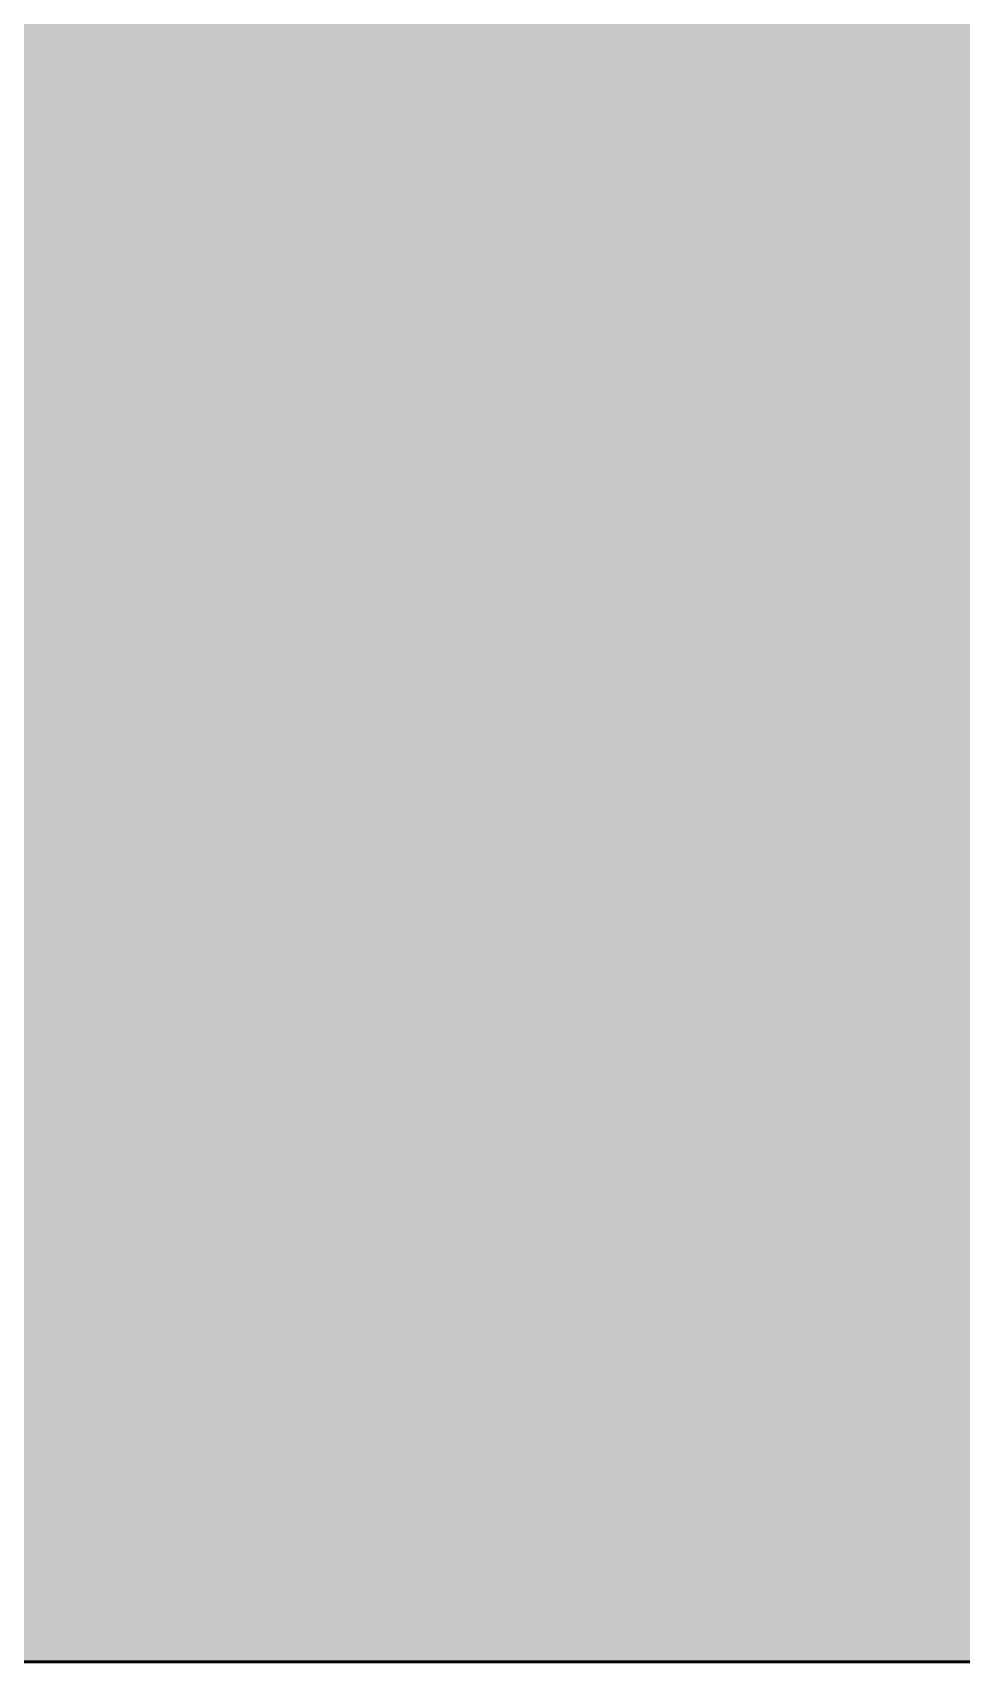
# Model space of a CAD drawing. Header units: millimetres. Extents: x -6059 to 111124, y -4267 to 4924.
# Drawn here: x 52806 to 53804, y -2 to 1751 of the extents above; entities that cross this region are included whole.
import ezdxf

# ---------------------------------------------------------------- set-up
doc = ezdxf.new("R2010")
doc.units = ezdxf.units.MM
doc.layers.add('MODULE_ART', color=7, linetype='Continuous')
doc.layers.add('TANK', color=7, linetype='Continuous')

# ---------------------------------------------------------------- blocks, each defined once
blk = doc.blocks.new('atlancube_face')
at = {"true_color": 0x000000}
blk.add_solid([(-1.8, -1.8), (1151.8, -1.8), (-1.8, 781.8), (1151.8, 781.8)], dxfattribs=at)

msp = doc.modelspace()

# ---------------------------------------------------------------- linework, layer by layer
at = {"layer": 'TANK', "lineweight": 53}
msp.add_lwpolyline([(0, 0), (108100, 0), (108100, 2340), (0, 2340)], close=True, dxfattribs=at)

# ---------------------------------------------------------------- block references
at = {"layer": 'MODULE_ART'}
for p in [(51750, 1560), (52900, 1560), (51750, 780), (52900, 780), (51750, 0), (52900, 0)]:
    msp.add_blockref('atlancube_face', p, dxfattribs=at)

doc.saveas('drawing.dxf')
